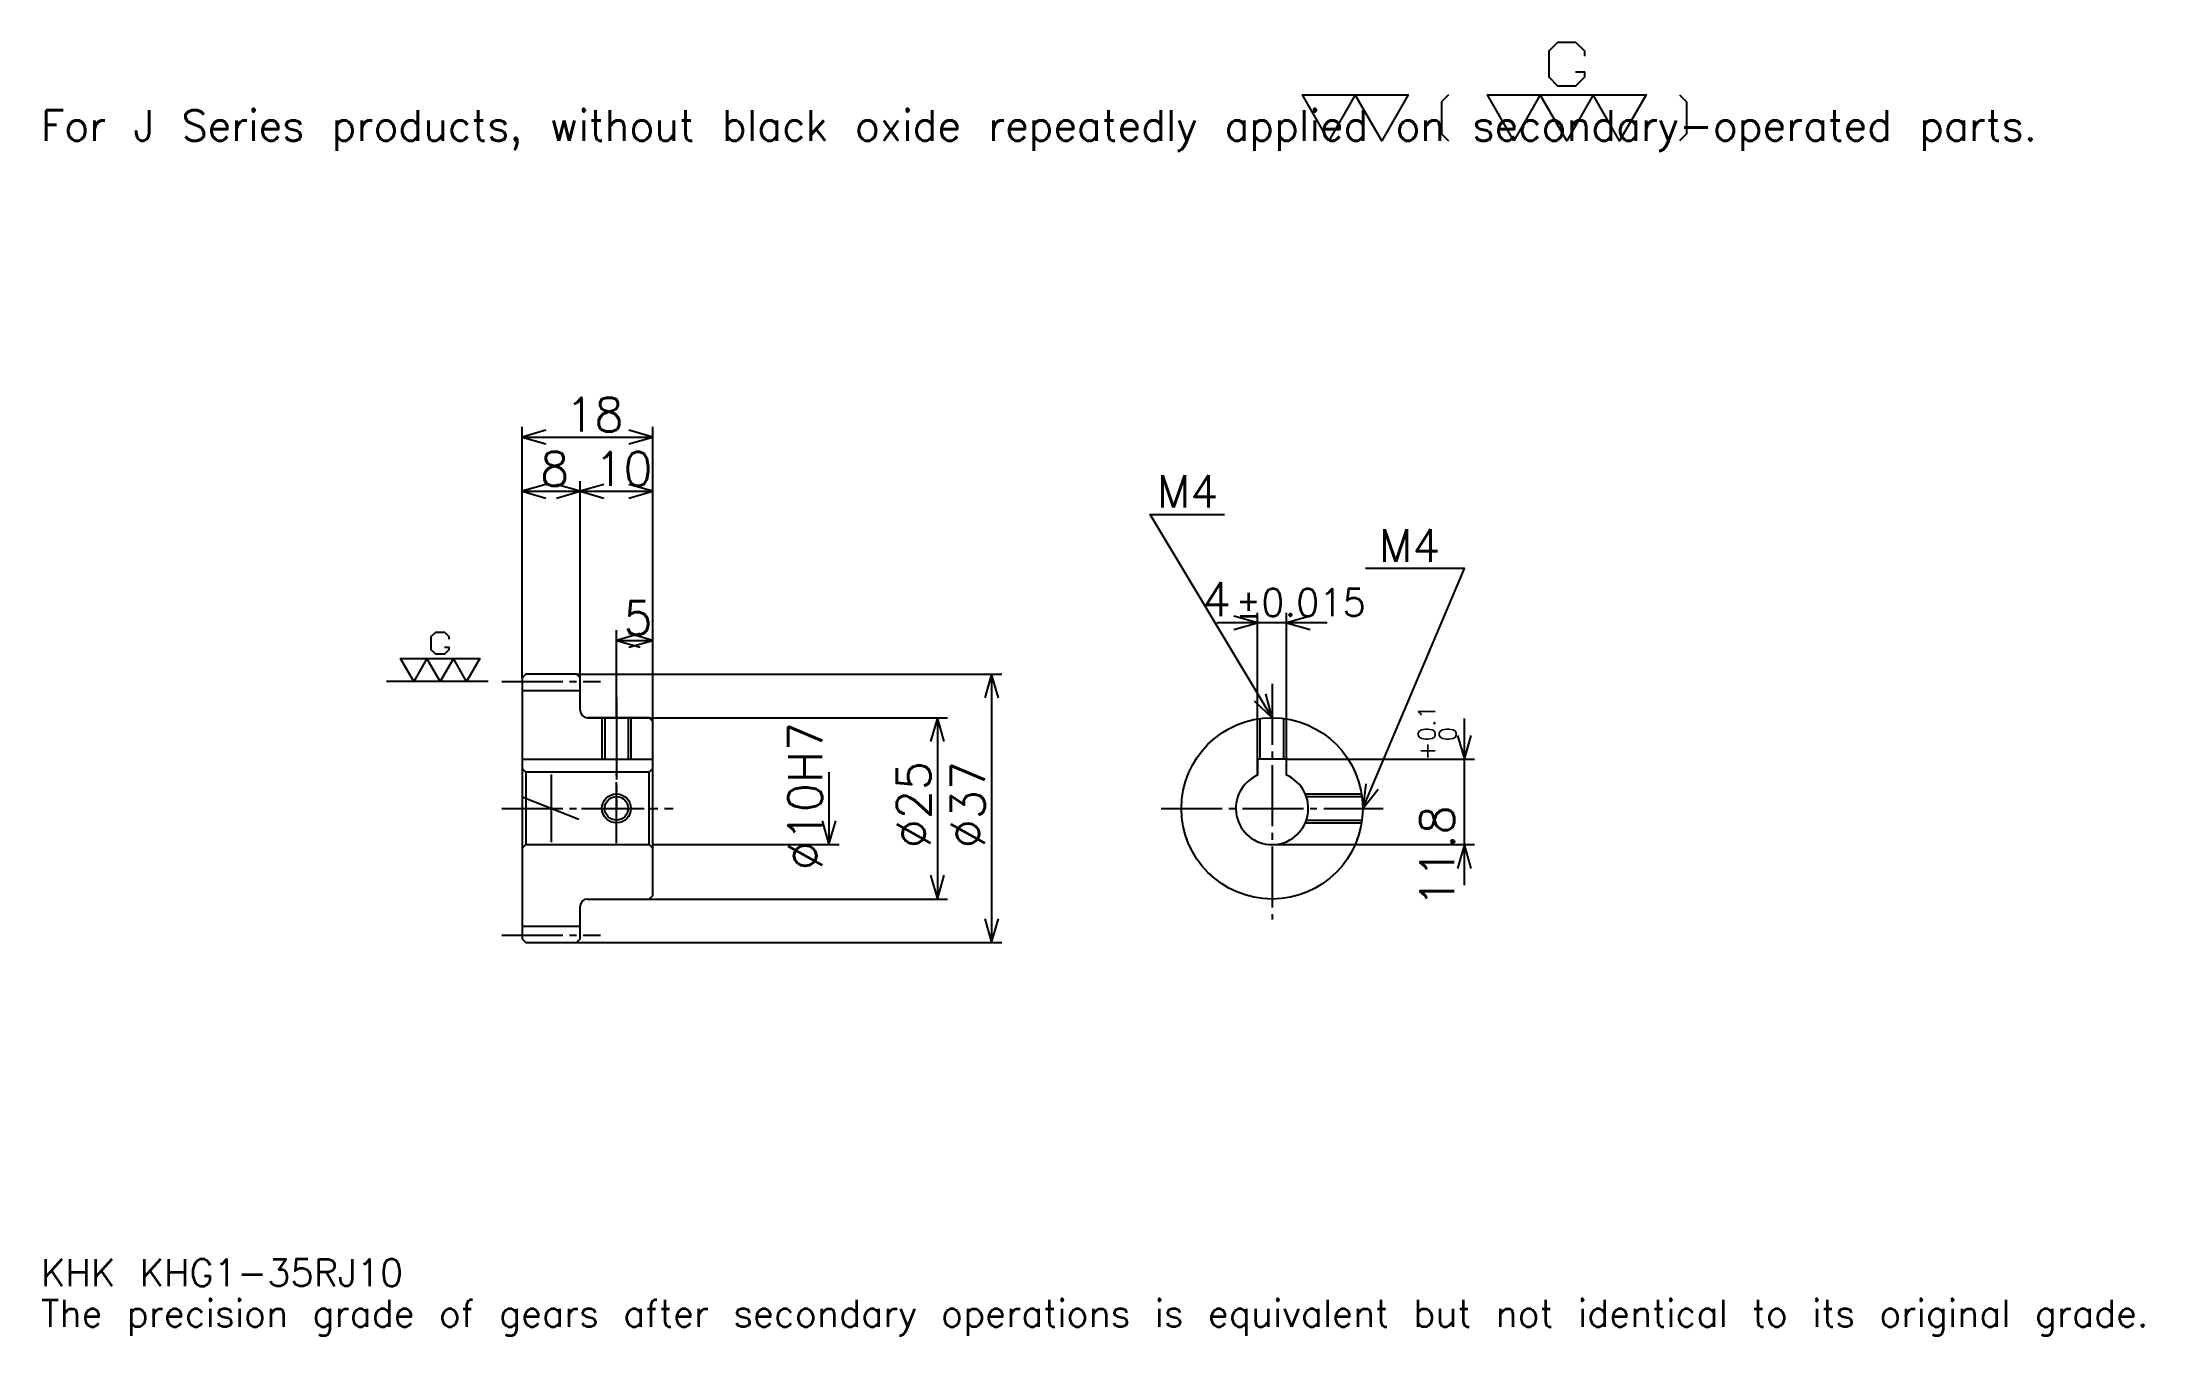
# Model space of a CAD drawing. Extents: x 10 to 299, y 3 to 182.
import ezdxf

# ---------------------------------------------------------------- set-up
doc = ezdxf.new("R2010")
doc.units = 0
doc.linetypes.add('DASHDOT', pattern=[11.217392, 8.413043, -0.934783, 0.934783, -0.934783])
doc.layers.get('0').update_dxf_attribs({"linetype": 'CONTINUOUS'})
doc.layers.add('DASHDOT', color=6, linetype='DASHDOT')
doc.styles.add('KANJI', font='TXT', dxfattribs={"bigfont": 'BIGFONT'})

msp = doc.modelspace()

# ---------------------------------------------------------------- linework, layer by layer
at = {"color": 5}
for p, q in [((75.717392, 94.684784), (75.717392, 128.804352)), ((93.717392, 94.684784), (93.717392, 128.804352)), ((75.717392, 127.402176), (93.717392, 127.402176)), ((75.717392, 119.923912), (83.717392, 119.923912)), ((83.717392, 94.684784), (83.717392, 121.32608)), ((83.717392, 119.923912), (93.717392, 119.923912)), ((186.739136, 101.771744), (171.521729, 101.771744)), ((177.130432, 82.984787), (177.130432, 103.173912)), ((181.130432, 82.984787), (181.130432, 103.173912)), ((88.717392, 94.684784), (88.717392, 100.760872)), ((88.717392, 99.358696), (93.717392, 99.358696)), ((75.717392, 94.184784), (75.717392, 94.684784)), ((83.217392, 94.684784), (93.717392, 94.684784)), ((83.717392, 94.184784), (83.717392, 94.684784)), ((88.717392, 88.684784), (88.717392, 94.684784)), ((88.717392, 88.684784), (88.717392, 94.684784)), ((93.717392, 94.684784), (141.858704, 94.684784)), ((93.717392, 88.184784), (93.717392, 94.684784)), ((140.456528, 94.684784), (140.456528, 57.684784)), ((84.717392, 88.684784), (93.717392, 88.684784)), ((93.717392, 88.684784), (134.380432, 88.684784)), ((132.978256, 88.684784), (132.978256, 63.684784)), ((205.652176, 65.576088), (205.652176, 88.593483)), ((118.021744, 81.184784), (118.021744, 71.184784)), ((181.130432, 82.984787), (207.054352, 82.984787)), ((93.717392, 71.184784), (119.423912, 71.184784)), ((179.130432, 71.184784), (207.054352, 71.184784)), ((84.717392, 63.684784), (93.717392, 63.684784)), ((93.717392, 63.684784), (134.380432, 63.684784)), ((83.217392, 57.684784), (93.717392, 57.684784)), ((93.717392, 57.684784), (141.858704, 57.684784))]:
    msp.add_line(p, q, dxfattribs=at)
at = {"color": 7}
for p, q in [((71.04348, 93.684784), (57.02174, 93.684784)), ((79.717392, 80.858696), (79.717392, 71.510872))]:
    msp.add_line(p, q, dxfattribs=at)
at = {"color": 4}
for p, q in [((75.717392, 92.434784), (83.717392, 92.434784)), ((75.717392, 82.984787), (93.717392, 82.984787)), ((76.217392, 81.184784), (76.217392, 71.184784)), ((93.217392, 81.184784), (93.717392, 81.684784)), ((93.217392, 71.184784), (93.717392, 70.684784)), ((75.717392, 59.934784), (83.717392, 59.934784))]:
    msp.add_line(p, q, dxfattribs=at)
at = {"color": 7}
for points in [[(220.98262, 177.739563), (222.19783, 177.739563), (222.19783, 177.010437), (220.98262, 175.795212), (218.552185, 175.795212), (217.33696, 177.010437), (217.33696, 180.656082), (218.552185, 181.871307), (220.98262, 181.871307), (222.19783, 180.656082), (222.19783, 179.926956)], [(186.956528, 168.260864), (183.310883, 174.580002), (197.893478, 174.580002), (194.247833, 168.260864), (190.602173, 174.580002), (186.956528, 168.260864)], [(203.48349, 174.580002), (202.511307, 173.607819), (202.511307, 169.233032), (203.48349, 168.260864)], [(212.476089, 168.260864), (208.830444, 174.580002), (230.704346, 174.580002), (227.058701, 168.260864), (223.413055, 174.580002), (219.767395, 168.260864), (216.12175, 174.580002), (212.476089, 168.260864)], [(235.322174, 174.580002), (236.294357, 173.607819), (236.294357, 169.233032), (235.322174, 168.260864)], [(65.01413, 98.424133), (65.621742, 98.424133), (65.621742, 98.05957), (65.01413, 97.451958), (63.798912, 97.451958), (63.191307, 98.05957), (63.191307, 99.882393), (63.798912, 100.490005), (65.01413, 100.490005), (65.621742, 99.882393), (65.621742, 99.51783)], [(60.760872, 93.684784), (58.938042, 96.844345), (69.875, 96.844345), (68.052177, 93.684784), (66.229347, 96.844345), (64.406525, 93.684784), (62.583694, 96.844345), (60.760872, 93.684784)]]:
    msp.add_lwpolyline(points, dxfattribs=at)
at = {"color": 5}
for points in [[(78.989128, 128.33696), (75.717392, 127.402176), (78.989128, 126.467392)], [(90.445656, 126.467392), (93.717392, 127.402176), (90.445656, 128.33696)], [(78.989128, 120.858696), (75.717392, 119.923912), (78.989128, 118.989128)], [(80.445656, 118.989128), (83.717392, 119.923912), (80.445656, 120.858696)], [(86.989128, 120.858696), (83.717392, 119.923912), (86.989128, 118.989128)], [(90.445656, 118.989128), (93.717392, 119.923912), (90.445656, 120.858696)], [(179.130432, 88.684784), (162.304352, 116.728264), (172.58696, 116.728264)], [(191.630432, 76.184784), (205.652176, 109.25), (192.004349, 109.25)], [(173.858704, 100.83696), (177.130432, 101.771744), (173.858704, 102.70652)], [(184.402161, 102.70652), (181.130432, 101.771744), (184.402161, 100.83696)], [(91.989136, 100.29348), (88.717392, 99.358696), (91.989136, 98.423912)], [(90.445656, 98.423912), (93.717392, 99.358696), (90.445656, 100.29348)], [(141.391312, 91.413048), (140.456528, 94.684784), (139.521744, 91.413048)], [(176.645569, 91.009338), (179.130432, 88.684784), (178.248703, 91.971222)], [(133.91304, 85.413048), (132.978256, 88.684784), (132.043472, 85.413048)], [(204.717392, 86.256523), (205.652176, 82.984787), (206.58696, 86.256523)], [(192.04715, 79.561829), (191.630432, 76.184784), (193.768341, 78.831932)], [(117.08696, 74.45652), (118.021744, 71.184784), (118.956528, 74.45652)], [(206.58696, 67.913048), (205.652176, 71.184784), (204.717392, 67.913048)], [(132.043472, 66.95652), (132.978256, 63.684784), (133.91304, 66.95652)], [(139.521744, 60.956524), (140.456528, 57.684784), (141.391312, 60.956524)]]:
    msp.add_lwpolyline(points, dxfattribs=at)
at = {"color": 4}
for points in [[(83.717392, 89.684784), (83.717392, 94.184784), (83.217392, 94.684784), (76.217392, 94.684784), (75.717392, 94.184784), (75.717392, 70.684784)], [(84.717392, 63.684784), (93.217392, 63.684784), (93.717392, 64.184784), (93.717392, 88.184784), (93.217392, 88.684784), (84.717392, 88.684784)], [(86.717392, 88.684784), (86.717392, 82.984787)], [(87.097389, 88.684784), (87.097389, 82.984787)], [(90.337395, 88.684784), (90.337395, 82.984787)], [(90.717392, 88.684784), (90.717392, 82.984787)], [(177.130432, 80.767357), (177.130432, 88.523743)], [(177.510437, 82.984787), (177.510437, 88.579361)], [(180.750427, 82.984787), (180.750427, 88.579361)], [(181.130432, 80.767357), (181.130432, 88.523743)], [(75.717392, 70.684784), (76.217392, 71.184784), (93.217392, 71.184784), (93.217392, 81.184784), (76.217392, 81.184784), (75.717392, 81.684784)], [(181.130432, 80.767357), (181.130432, 82.984787), (177.130432, 82.984787), (177.130432, 80.767357)], [(183.713013, 78.184784), (191.469391, 78.184784)], [(183.860718, 77.804787), (191.525009, 77.804787)], [(183.713013, 74.184784), (191.469391, 74.184784)], [(183.860718, 74.564781), (191.525009, 74.564781)], [(75.717392, 70.684784), (75.717392, 58.184784), (76.217392, 57.684784), (83.217392, 57.684784), (83.717392, 58.184784), (83.717392, 62.684784)]]:
    msp.add_lwpolyline(points, dxfattribs=at)
for centre, radius in [((179.130432, 76.184784), 12.5), ((88.717392, 76.184784), 1.62)]:
    msp.add_circle(centre, radius, dxfattribs=at)
at = {"color": 7}
msp.add_circle((88.717392, 76.184784), 2, dxfattribs=at)
at = {"color": 4}
for centre, radius, start, end in [((84.717392, 89.684784), 1, 180, 270), ((179.130432, 76.184784), 5, 113.57817801, 66.42182199), ((84.717392, 62.684784), 1, 90, 180)]:
    msp.add_arc(centre, radius, start, end, dxfattribs=at)
at = {"layer": 'DASHDOT', "color": 7}
for p, q in [((72.913048, 93.684784), (86.521744, 93.684784)), ((179.130432, 93.358696), (179.130432, 60.880436)), ((88.717392, 88.684784), (88.717392, 76.184784)), ((72.913048, 76.184784), (96.521744, 76.184784)), ((75.717392, 77.760429), (83.717392, 74.609138)), ((163.82608, 76.184784), (194.434784, 76.184784)), ((72.913048, 58.684784), (86.521744, 58.684784))]:
    msp.add_line(p, q, dxfattribs=at)
for points in [[(88.717392, 91.489136), (88.717392, 80.180435)], [(88.717392, 71.380432), (88.717392, 80.989136)], [(83.91304, 76.184784), (93.521744, 76.184784)]]:
    msp.add_lwpolyline(points, dxfattribs=at)

# ---------------------------------------------------------------- texts
at = {"color": 7, "style": 'KANJI'}
for s, height, p in [('For J Series products, without black oxide repeatedly applied on secondary-operated parts.', 4.206522, (9.347826, 168.260864)), ('18', 4.673913, (81.679352, 128.149994)), ('8', 4.673913, (78.198372, 120.671738)), ('10', 4.673913, (85.679352, 120.671738)), ('M4', 4.486957, (163.239136, 117.66304)), ('M4', 4.486957, (193.873917, 110.184784)), ('4', 4.673913, (169.482544, 102.70652)), ('5', 4.673913, (89.698372, 100.106522)), ('%%p0.015', 3.73913, (174.109146, 102.70652)), ('KHK KHG1-35RJ10', 3.73913, (9.347826, 10.282609)), ('The precision grade of gears after secondary operations is equivalent but not identical to its original grade.', 3.73913, (9.347826, 4.673913))]:
    msp.add_text(s, height=height, dxfattribs=at).set_placement(p)
for s, height, p in [('%%c10H7', 4.673913, (117.08696, 67.654892)), ('0.1', 2.336957, (201.632614, 85.42572)), ('0', 2.336957, (204.530441, 85.42572)), ('+', 2.336957, (201.632614, 82.808327)), ('%%c25', 4.673913, (132.043472, 70.692932)), ('%%c37', 4.673913, (139.521744, 70.692932)), ('11.8', 4.673913, (204.25, 62.577782))]:
    msp.add_text(s, height=height, rotation=90, dxfattribs=at).set_placement(p)

doc.saveas('drawing.dxf')
